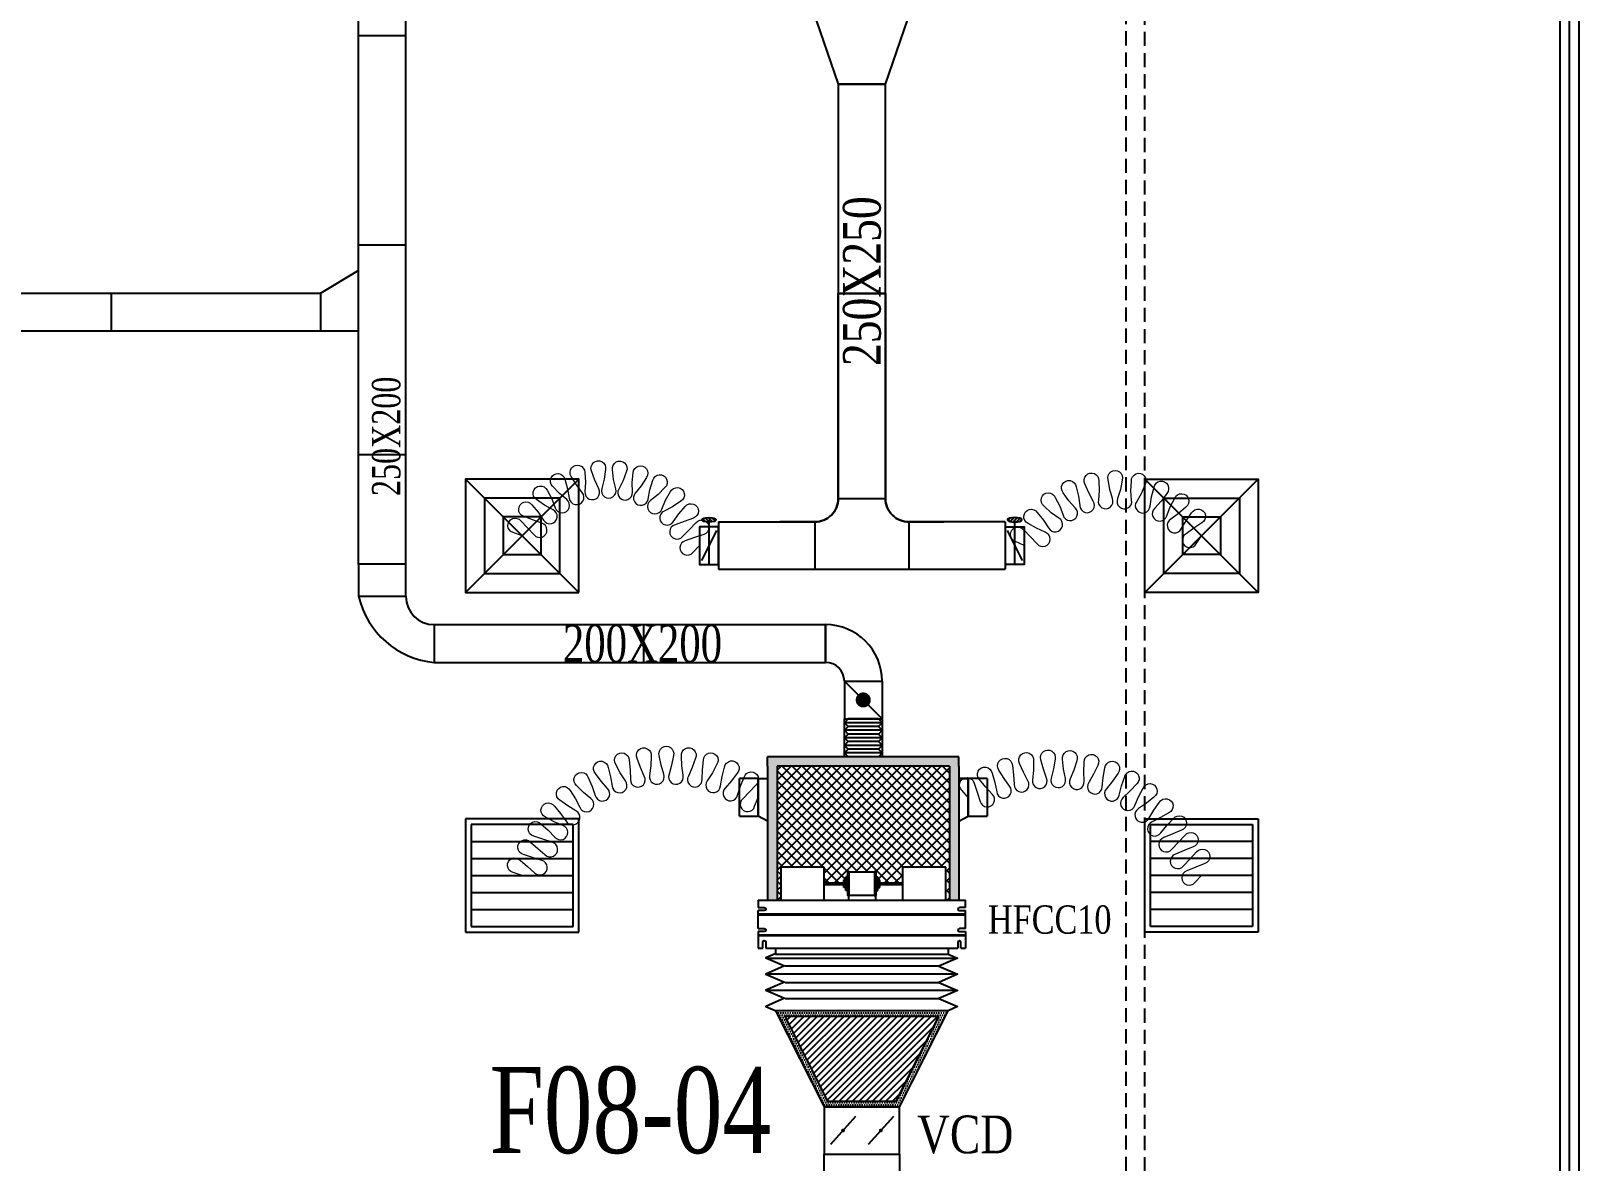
# Model space of a CAD drawing. Header units: metres. Extents: x 352651 to 1421851, y -87441 to -24441.
# Drawn here: x 1005579 to 1013782, y -72072 to -66085 of the extents above; entities that cross this region are included whole.
import ezdxf
from ezdxf.enums import TextEntityAlignment as Align

# ---------------------------------------------------------------- set-up
doc = ezdxf.new("R2010")
doc.units = ezdxf.units.M
doc.header["$LTSCALE"] = 300
doc.header["$MEASUREMENT"] = 0
doc.linetypes.add('DASHED2', pattern=[0.375, 0.25, -0.125])
for name, color, linetype in [('bat noi mem', 4, 'CONTINUOUS'), ('CUA', 8, 'CONTINUOUS'), ('CUAGIO', 2, 'CONTINUOUS'), ('KHUAT', 8, 'DASHED2'), ('KT', 1, 'CONTINUOUS'), ('thiet bi', 11, 'CONTINUOUS')]:
    doc.layers.add(name, color=color, linetype=linetype)
doc.layers.add('noi mem', color=5, linetype='BATTING', lineweight=0)
doc.styles.add('PHU', font='vntimeh.shx', dxfattribs={"width": 0.8})
doc.styles.add('ROMANS', font='romans.shx', dxfattribs={"width": 0.75, "bigfont": 'romancvn.shx'})
doc.linetypes.add('BATTING', pattern='A,0.0001,-0.1,[134,ltypeshp.shx,S=0.1,R=0,X=-0.1,Y=0],-0.2,[134,ltypeshp.shx,S=0.1,R=180,X=0.1,Y=0],-0.1', length=0.4001)

# ---------------------------------------------------------------- blocks, each defined once
blk = doc.blocks.new('SAG')
at = {"layer": 'CUAGIO'}
for p, q in [((-300, 300), (-300, -300)), ((300, 300), (-300, 300)), ((300, -300), (300, 300)), ((-300, -300), (300, -300))]:
    blk.add_line(p, q, dxfattribs=at)
at = {"layer": 'CUAGIO', "color": 8}
for p, q in [((-270, 270), (-270, -270)), ((270, 270), (-270, 270)), ((-180, -270), (-180, 270)), ((-90, -270), (-90, 270)), ((0, -270), (0, 270)), ((90, -270), (90, 270)), ((180, -270), (180, 270)), ((270, -270), (270, 270)), ((-270, -270), (270, -270))]:
    blk.add_line(p, q, dxfattribs=at)
blk = doc.blocks.new('SAD')
at = {"layer": 'CUAGIO', "color": 8}
for p, q in [((-300, -300), (300, 300)), ((300, -300), (-300, 300))]:
    blk.add_line(p, q, dxfattribs=at)
at = {"layer": 'CUAGIO'}
blk.add_lwpolyline([(300, -300), (300, 300), (-300, 300), (-300, -300)], close=True, dxfattribs=at)
at = {"layer": 'CUAGIO', "color": 8}
for points in [[(200, -200), (200, 200), (-200, 200), (-200, -200)], [(100, -100), (100, 100), (-100, 100), (-100, -100)]]:
    blk.add_lwpolyline(points, close=True, dxfattribs=at)
blk = doc.blocks.new('bac noi mem')
at = {"layer": 'bat noi mem'}
for p, q in [((493886.7, -64673), (493866.7, -64693)), ((494066.7, -64693), (493866.7, -64693)), ((493866.7, -64693), (493886.7, -64713)), ((493886.7, -64713), (493866.7, -64733)), ((494046.7, -64673), (493886.7, -64673)), ((494046.7, -64713), (493886.7, -64713)), ((494046.7, -64673), (494066.7, -64693)), ((494066.7, -64693), (494046.7, -64713)), ((494046.7, -64713), (494066.7, -64733)), ((494066.7, -64733), (493866.7, -64733)), ((493866.7, -64733), (493886.7, -64753)), ((493886.7, -64753), (493866.7, -64773)), ((494066.7, -64773), (493866.7, -64773)), ((493866.7, -64773), (493886.7, -64793)), ((493886.7, -64793), (493866.7, -64813)), ((494046.7, -64753), (493886.7, -64753)), ((494046.7, -64793), (493886.7, -64793)), ((494066.7, -64733), (494046.7, -64753)), ((494046.7, -64753), (494066.7, -64773)), ((494066.7, -64773), (494046.7, -64793)), ((494046.7, -64793), (494066.7, -64813)), ((494066.7, -64813), (493866.7, -64813)), ((493866.7, -64813), (493886.7, -64833)), ((493886.7, -64833), (493866.7, -64853)), ((494066.7, -64853), (493866.7, -64853)), ((493866.7, -64853), (493886.7, -64873)), ((494046.7, -64833), (493886.7, -64833)), ((494046.7, -64873), (493886.7, -64873)), ((494066.7, -64813), (494046.7, -64833)), ((494046.7, -64833), (494066.7, -64853)), ((494066.7, -64853), (494046.7, -64873))]:
    blk.add_line(p, q, dxfattribs=at)
blk = doc.blocks.new('1-van gio D200')
at = {"layer": 'CUAGIO'}
h = blk.add_hatch(dxfattribs=at)
h.set_pattern_fill('ANSI31', color=256, scale=100, style=0)
edge = h.paths.add_edge_path()
edge.add_ellipse((486127, -58494), major_axis=(-38.1, 0), ratio=0.310482, start_angle=0, end_angle=360, ccw=False)
for p, q in [((486167, -58437.3), (486087.1, -58277.5)), ((486127, -58257.4), (486127, -58494))]:
    blk.add_line(p, q, dxfattribs=at)
at = {"layer": 'CUAGIO', "const_width": 3}
for points in [[(486127, -58457.4), (486177, -58457.4), (486177, -58257.4), (486077, -58257.4), (486077, -58457.4), (486127, -58457.4)], [(486167, -58437.3), (486087.1, -58277.5)], [(486127, -58257.4), (486127, -58494)]]:
    blk.add_lwpolyline(points, dxfattribs=at)
at = {"layer": 'CUAGIO'}
blk.add_lwpolyline([(486177, -58457.4), (486077, -58457.4), (486077, -58257.4), (486177, -58257.4)], close=True, dxfattribs=at)
at = {"layer": 'CUAGIO', "const_width": 5.35}
blk.add_lwpolyline([(486130.7, -58357.4, -1), (486123.3, -58357.4, -1)], format="xyb", close=True, dxfattribs=at)
at = {"layer": 'CUAGIO', "extrusion": (0, 0, -1)}
blk.add_ellipse((486127, -58494), major_axis=(-38.1, 0), ratio=0.310482, start_param=-1.570796, end_param=4.712389, dxfattribs=at)

msp = doc.modelspace()

# ---------------------------------------------------------------- hatches: boundary and pattern name
at = {"layer": 'CUAGIO'}
h = msp.add_hatch(dxfattribs=at)
h.set_pattern_fill('DOTS', color=2, scale=200, style=0)
h.set_pattern_definition([(0, (436877.114, -127522.808), (6.25, -12.5), [0, -12.5])])
h.paths.add_polyline_path([(1010446.1, -69980.3), (1009532.5, -69980.3), (1009532.5, -70690.3), (1009482.5, -70690.3), (1009482.5, -69980.3), (1009482.5, -69930.3), (1010496.1, -69930.3), (1010496.1, -69980.3), (1010496.1, -70690.3), (1010446.1, -70690.3)])
at = {"layer": 'CUAGIO', "ltscale": 1.5}
h = msp.add_hatch(dxfattribs=at)
h.set_pattern_fill('ANSI37', color=9, scale=300, angle=360, style=0)
h.set_pattern_definition([(45, (353300, 0), (-26.5165043, 26.5165043), []), (135, (353300, 0), (-26.5165043, -26.5165043), [])])
h.paths.add_polyline_path([(1009532.5, -69980.3), (1009532.5, -70690.3), (1009551.7, -70690.3), (1009551.7, -70515.3), (1009781.9, -70515.3), (1009781.9, -70598.3), (1009887.1, -70598.3), (1009887.1, -70582.6), (1009897.7, -70582.6), (1009897.7, -70566.8), (1009907.6, -70566.8), (1009907.6, -70541.9, -1), (1009914, -70539.8), (1010050.2, -70539.8, -1), (1010056.7, -70541.9), (1010056.7, -70566.8), (1010066.6, -70566.8), (1010066.6, -70582.6), (1010077.1, -70582.6), (1010077.1, -70598.3), (1010196.8, -70598.3), (1010196.8, -70515.3), (1010427, -70515.3), (1010427, -70690.3), (1010446.1, -70690.3), (1010446.1, -69980.3)])
at = {"layer": 'CUAGIO'}
h = msp.add_hatch(dxfattribs=at)
h.set_pattern_fill('DOTS', color=256, scale=200, style=0)
h.set_pattern_definition([(0, (179852.957, -17936.642), (6.25, -12.5), [0, -12.5])])
h.paths.add_polyline_path([(1010182.1, -71785.8), (1009782.1, -71785.8), (1009525.1, -71275.8), (1010439.1, -71275.8)])
h.paths.add_polyline_path([(1010163.7, -71755.8), (1010390.4, -71305.8), (1009573.9, -71305.8), (1009800.6, -71755.8)], flags=16)
h = msp.add_hatch(dxfattribs=at)
h.set_pattern_fill('ANSI31', color=256, scale=200, style=0)
h.set_pattern_definition([(45, (174941.88, -88941.559), (-17.6776695, 17.6776695), [])])
h.paths.add_polyline_path([(1010390.4, -71305.8), (1009573.9, -71305.8), (1009800.6, -71755.8), (1010163.7, -71755.8)])

# ---------------------------------------------------------------- linework, layer by layer
at = {"layer": 'bat noi mem'}
for p, q in [((1009475.1, -70997.2), (1010489.1, -70997.2)), ((1010489.1, -71083), (1009475.1, -71083)), ((1010389.1, -71040.1), (1009575.1, -71040.1)), ((1010489.1, -71168.7), (1009475.1, -71168.7)), ((1009575.1, -71125.8), (1010389.1, -71125.8)), ((1010439.1, -71275.8), (1009525.1, -71275.8)), ((1009575.1, -71211.5), (1010389.1, -71211.5))]:
    msp.add_line(p, q, dxfattribs=at)
for points in [[(1009522.3, -70974.6), (1009472.3, -70996), (1009572.3, -71038.9), (1009472.3, -71081.8), (1009572.3, -71124.6), (1009472.3, -71167.5), (1009572.3, -71210.3), (1009472.3, -71253.2), (1009522.3, -71274.6)], [(1010439.1, -70975.8), (1010489.1, -70997.2), (1010389.1, -71040.1), (1010489.1, -71083), (1010389.1, -71125.8), (1010489.1, -71168.7), (1010389.1, -71211.5), (1010489.1, -71254.4), (1010439.1, -71275.8)]]:
    msp.add_lwpolyline(points, dxfattribs=at)
at = {"layer": 'CUA', "linetype": 'Continuous'}
for p, q in [((1013682.1, -75859.6), (1013682.1, -59059.6)), ((1013732.1, -75859.6), (1013732.1, -59759.6)), ((1013782.1, -75859.6), (1013782.1, -59759.6))]:
    msp.add_line(p, q, dxfattribs=at)
at = {"layer": 'CUAGIO'}
for p, q in [((1007315.5, -68910.2), (1007315.1, -58334.5)), ((1007565.5, -68910.2), (1007565.1, -58334.5)), ((1007565.1, -66110.4), (1007315.1, -66110.4)), ((1007565.4, -67220.4), (1007315.4, -67220.4)), ((1002352, -67473.4), (1007115.4, -67473.3)), ((1002352, -67673.4), (1007315.5, -67673.3)), ((1007565.4, -68330.4), (1007315.4, -68330.4)), ((1009857.1, -68561.5), (1010107.1, -68561.5)), ((1009222.1, -68686.5), (1009222.1, -68936.5)), ((1009732.1, -68686.5), (1009732.1, -68936.5)), ((1010232.1, -68936.5), (1010232.1, -68686.5)), ((1010742.1, -68686.5), (1010742.1, -68936.5)), ((1007565.5, -68910.2), (1007315.5, -68910.2)), ((1007715.5, -69230.4), (1009789.3, -69230.4)), ((1007715.5, -69230.4), (1007715.5, -69430.4)), ((1007715.5, -69430.4), (1009789.3, -69430.4)), ((1009889.3, -69530.4), (1009889.3, -69730.3)), ((1010089.3, -69730.3), (1009889.3, -69530.4)), ((1009889.3, -69530.4), (1010089.3, -69530.4)), ((1009889.3, -69530.4), (1010089.3, -69530.4)), ((1010089.3, -69530.4), (1010089.3, -69730.3)), ((1010496.1, -69930.3), (1009482.5, -69930.3)), ((1009332.8, -70245.6), (1009332.8, -70045.6)), ((1009432.5, -70045.6), (1009332.8, -70045.6)), ((1009432.5, -70245.6), (1009432.5, -70045.6)), ((1009432.5, -70045.6), (1009432.5, -70245.6)), ((1009432.5, -70045.6), (1009432.5, -70245.6)), ((1009482.5, -69980.3), (1009482.5, -70690.3)), ((1009532.5, -69980.3), (1009532.5, -70690.3)), ((1010446.1, -69980.3), (1010446.1, -70690.3)), ((1010496.1, -69980.3), (1010496.1, -70690.3)), ((1010546.1, -70045.6), (1010546.1, -70245.6)), ((1010546.1, -70045.6), (1010546.1, -70245.6)), ((1010546.1, -70245.6), (1010546.1, -70045.6)), ((1010645.8, -70045.6), (1010645.8, -70245.6)), ((1010546.1, -70245.6), (1010645.8, -70245.6)), ((1009532.5, -70690.3), (1009532.5, -70690.3)), ((1010446.1, -70690.3), (1010446.1, -70690.3)), ((1009949.1, -71836.5), (1009815.2, -71985.1)), ((1010149.1, -71836.5), (1010015.2, -71985.1))]:
    msp.add_line(p, q, dxfattribs=at)
at = {"layer": 'CUAGIO', "color": 2}
for p, q in [((1007315.5, -67354.1), (1007115.4, -67473.3)), ((1006005.4, -67673.3), (1006005.4, -67473.3)), ((1007115.4, -67673.3), (1007115.4, -67473.3)), ((1008825.5, -69230.4), (1008825.5, -69430.4)), ((1009789.3, -69430.4), (1009789.3, -69230.4)), ((1009789.3, -69230.4), (1009789.3, -69430.4)), ((1009482.5, -69980.3), (1009482.5, -69930.3)), ((1010496.1, -69980.3), (1010496.1, -69930.3)), ((1010446.1, -69980.3), (1009532.5, -69980.3))]:
    msp.add_line(p, q, dxfattribs=at)
at = {"layer": 'CUAGIO', "ltscale": 1.5}
msp.add_line((1009222.1, -68936.5), (1010742.1, -68936.5), dxfattribs=at)
at = {"layer": 'CUAGIO'}
for points in [[(1010282.1, -65856.5), (1009682.1, -65856.5), (1009857.1, -66366.5), (1010107.1, -66366.5)], [(1009857.1, -66366.5), (1009857.1, -67476.5), (1010107.1, -67476.5), (1010107.1, -66366.5)], [(1007565.5, -68910.2), (1007315.5, -68910.2), (1007315.5, -69080.4), (1007565.5, -69080.4)], [(1009889.3, -69730.3), (1010089.3, -69730.3), (1010089.3, -69930.3), (1009889.3, -69930.3)], [(1010439.1, -71275.8), (1009525.1, -71275.8), (1009782.1, -71785.8), (1010182.1, -71785.8)], [(1010390.4, -71305.8), (1009573.9, -71305.8), (1009800.6, -71755.8), (1010163.7, -71755.8)], [(1009782.1, -72035.8), (1010182.1, -72035.8), (1010182.1, -71785.8), (1009782.1, -71785.8)]]:
    msp.add_lwpolyline(points, close=True, dxfattribs=at)
for points in [[(1009222.1, -68686.5), (1009732.1, -68686.5, 0.414214), (1009857.1, -68561.5), (1009857.1, -67476.5), (1010107.1, -67476.5), (1010107.1, -68561.5, 0.414214), (1010232.1, -68686.5), (1010417.1, -68686.5)], [(1010742.1, -68686.5), (1010232.1, -68686.5, -0.414214), (1010107.1, -68561.5), (1010107.1, -67476.5), (1009857.1, -67476.5), (1009857.1, -68561.5, -0.414214), (1009732.1, -68686.5), (1009547.1, -68686.5)], [(1008472, -73155.8), (1009582.1, -73155.8, 0.414214), (1009782.1, -72955.8), (1009782.1, -72035.8), (1010182.1, -72035.8), (1010182.1, -72955.8, 0.414214), (1010382.1, -73155.8), (1011492.3, -73155.8)]]:
    msp.add_lwpolyline(points, format="xyb", dxfattribs=at)
for points, const_width in [([(1010009.3, -69629.4, 1), (1009969.3, -69629.4, 1)], 40), ([(1009877.1, -71910.8, -1), (1009887.1, -71910.8, -1)], 10), ([(1010077.1, -71910.8, -1), (1010087.1, -71910.8, -1)], 10)]:
    msp.add_lwpolyline(points, format="xyb", close=True, dxfattribs=dict(at, const_width=const_width))
for points in [[(1009432.5, -70045.6), (1009482.5, -70045.6)], [(1010546.1, -70045.6), (1010496.1, -70045.6)], [(1010496.1, -70045.6), (1010546.1, -70045.6)], [(1010645.8, -70045.6), (1010546.1, -70045.6)], [(1009332.8, -70245.6), (1009432.5, -70245.6)], [(1009482.5, -70270.9), (1009432.5, -70245.6)], [(1010496.1, -70270.9), (1010546.1, -70245.6)]]:
    msp.add_lwpolyline(points, dxfattribs=at)
for centre, radius, start, end in [((1007757.7, -68978.6), 453.7, 192.96012, 264.67063), ((1007715.5, -69080.4), 150, 180.00211, 270), ((1009789.3, -69530.4), 300, 0, 90), ((1009789.3, -69530.4), 100, 0, 90)]:
    msp.add_arc(centre, radius, start, end, dxfattribs=at)
at = {"layer": 'KHUAT'}
for p, q in [((1011382.1, -75836.9), (1011382.1, -58959.6)), ((1011482.1, -75839.3), (1011482.1, -58959.6))]:
    msp.add_line(p, q, dxfattribs=at)
at = {"layer": 'noi mem', "linetype": 'ByBlock', "ltscale": 1.5}
for points in [[(1008182.1, -68759.6), (1008133.5, -68742.5, -1.333333), (1008174.6, -68679.8), (1008209.7, -68717.5), (1008244.7, -68755.2, 1.333333), (1008285.8, -68692.5), (1008237.2, -68675.4), (1008189.1, -68655.4, -1.333333), (1008233.4, -68595), (1008267, -68634.9), (1008295.1, -68677.3, 1.333333), (1008345.6, -68621.8), (1008300.8, -68597.8), (1008257.9, -68568.1, -1.333333), (1008314, -68518.3), (1008338.4, -68564.4), (1008357, -68611.7, 1.333333), (1008418, -68568), (1008379.2, -68535.1), (1008343.5, -68497.2, -1.333333), (1008408.7, -68460.2), (1008423, -68510.3), (1008431.3, -68560.5, 1.333333), (1008500.1, -68530.6), (1008469, -68490.3), (1008442, -68445.7, -1.333333), (1008513.6, -68423.2), (1008517, -68475.2), (1008514.6, -68526, 1.333333), (1008588.2, -68511.2), (1008566.2, -68465.2), (1008549.2, -68416, -1.333333), (1008623.8, -68408.9), (1008616.3, -68460.5), (1008603.4, -68509.7, 1.333333), (1008678.4, -68510.6), (1008666.5, -68461.1), (1008660.2, -68409.3, -1.333333), (1008734.6, -68418.1), (1008716.5, -68466.9), (1008693.5, -68512.3, 1.333333), (1008766.7, -68528.9), (1008765.5, -68478), (1008770.1, -68426.1, -1.333333), (1008841.1, -68450.2), (1008813.1, -68494.2), (1008781.1, -68533.8, 1.333333), (1008849.2, -68565.2), (1008858.7, -68515.3), (1008874, -68465.4, -1.333333), (1008938.4, -68503.9), (1008901.8, -68541), (1008862.3, -68573.1, 1.333333), (1008922.3, -68618.1), (1008942, -68571.2), (1008967.5, -68525.7, -1.333333), (1009022.4, -68576.8), (1008978.8, -68605.4), (1008933.5, -68628.5, 1.333333), (1008982.7, -68685.1), (1009011.8, -68643.3), (1009046.2, -68604.1, -1.333333), (1009089.2, -68665.6), (1009040.7, -68684.5), (1008991.9, -68701.1, 1.333333), (1009032.4, -68764.2), (1009067.8, -68726.8), (1009103.2, -68689.4, -1.333333), (1009143.7, -68752.5), (1009095, -68769.1), (1009046.2, -68785.7, 1.333333), (1009086.7, -68848.9), (1009122.1, -68811.5)], [(1010842.1, -68811.5), (1010796.1, -68789.9, -1.333333), (1010839.7, -68728.9), (1010875, -68765.4), (1010910.2, -68802, 1.333333), (1010953.9, -68741.1), (1010908, -68719.5), (1010863.2, -68693.8, -1.333333), (1010911.6, -68636.4), (1010944.4, -68676.2), (1010971.7, -68718.2, 1.333333), (1011026, -68666.5), (1010985.4, -68637.2), (1010947.3, -68602.4, -1.333333), (1011006.9, -68557), (1011030.4, -68602.9), (1011047.8, -68649.9, 1.333333), (1011112.1, -68611.2), (1011078.8, -68573.8), (1011049.2, -68531.5, -1.333333), (1011117.3, -68500.1), (1011130.2, -68550.1), (1011137, -68599.7, 1.333333), (1011208.1, -68575.9), (1011183.8, -68532.2), (1011164.1, -68484.5, -1.333333), (1011237.4, -68468.7), (1011239.1, -68520.2), (1011235, -68570.1, 1.333333), (1011309.6, -68562.4), (1011295.3, -68514.4), (1011286.4, -68463.6, -1.333333), (1011361.4, -68464.1), (1011351.9, -68514.8), (1011337, -68562.6, 1.333333), (1011411.5, -68571.3), (1011408, -68521.3), (1011410.4, -68469.8, -1.333333), (1011483.5, -68486.5), (1011463.1, -68534), (1011438.2, -68577.4, 1.333333), (1011509, -68602.1), (1011516.5, -68552.6), (1011530.1, -68502.8, -1.333333), (1011597.8, -68535.1), (1011567.6, -68576.9), (1011533.8, -68613.9, 1.333333), (1011597.6, -68653.4), (1011615.6, -68606.7), (1011639.7, -68561, -1.333333), (1011698.7, -68607.3), (1011660.2, -68641.6), (1011619.3, -68671.2, 1.333333), (1011673.7, -68722.8), (1011701.2, -68680.5), (1011729.5, -68638.3, -1.333333), (1011783.2, -68690.7), (1011741.7, -68720), (1011700.1, -68749.4, 1.333333), (1011753.8, -68801.8), (1011782.1, -68759.6)], [(1008182.1, -70559.6), (1008133.8, -70543.3, -1.333333), (1008171, -70478.2), (1008209.5, -70511.6), (1008248.1, -70544.9, 1.333333), (1008285.3, -70479.8), (1008236.9, -70463.6), (1008188.6, -70447.4, -1.333333), (1008225.8, -70382.2), (1008264.3, -70415.6), (1008302.9, -70448.9, 1.333333), (1008340.1, -70383.8), (1008291.7, -70367.6), (1008243.3, -70350.5, -1.333333), (1008281.4, -70285.9), (1008319.8, -70320), (1008355, -70356.1, 1.333333), (1008397.5, -70294.3), (1008351.1, -70274.4), (1008305.5, -70250.5, -1.333333), (1008352.4, -70192), (1008385.6, -70231.3), (1008415.1, -70272.3, 1.333333), (1008466.2, -70217.4), (1008423.3, -70190.9), (1008381.8, -70160.5, -1.333333), (1008436.8, -70109.6), (1008463.9, -70153.4), (1008486.9, -70198.3, 1.333333), (1008545.6, -70151.6), (1008507.1, -70119), (1008470.5, -70082.8, -1.333333), (1008532.5, -70040.6), (1008552.8, -70087.9), (1008569, -70135.7, 1.333333), (1008633.9, -70098.3), (1008600.7, -70060.3), (1008569.9, -70019.1, -1.333333), (1008637.4, -69986.6), (1008650.4, -70036.4), (1008659.3, -70086, 1.333333), (1008729.2, -70058.6), (1008701.9, -70016.2), (1008677.5, -69970.8, -1.333333), (1008749.2, -69948.7), (1008754.7, -69999.8), (1008756.1, -70050.3, 1.333333), (1008829.2, -70033.5), (1008808.5, -69987.5), (1008791.1, -69939, -1.333333), (1008865.3, -69927.7), (1008863.1, -69979.2), (1008857.1, -70029.3, 1.333333), (1008931.9, -70023.5), (1008918.2, -69974.9), (1008908.2, -69924.4, -1.333333), (1008983.2, -69924.3), (1008973.5, -69974.8), (1008960.1, -70023.4, 1.333333), (1009034.9, -70028.8), (1009028.6, -69978.8), (1009026.2, -69927.4, -1.333333), (1009100.4, -69938.3), (1009083.2, -69986.8), (1009062.8, -70033, 1.333333), (1009135.9, -70049.4), (1009137.2, -69998.9), (1009142.4, -69947.7, -1.333333), (1009214.2, -69969.5), (1009190, -70015), (1009162.9, -70057.6, 1.333333), (1009232.9, -70084.7), (1009241.5, -70035), (1009254.3, -69985.1, -1.333333), (1009322, -70017.3), (1009291.4, -70058.7), (1009258.3, -70096.8, 1.333333), (1009323.5, -70133.9), (1009339.4, -70086.1), (1009358, -70038.6, -1.333333), (1009421.3, -70078.9), (1009386, -70115.8), (1009350.7, -70152.6, 1.333333), (1009413.9, -70193), (1009432.5, -70145.6)], [(1010546.1, -70145.6), (1010511.6, -70107.9, -1.333333), (1010576.3, -70069.9), (1010592.4, -70118.4), (1010608.5, -70166.9, 1.333333), (1010673.2, -70129), (1010638.8, -70091.3), (1010605.8, -70051.6, -1.333333), (1010672.2, -70016.6), (1010686.3, -70066.3), (1010696.3, -70115.9, 1.333333), (1010765, -70086), (1010735.5, -70044.8), (1010708.6, -70000.7, -1.333333), (1010779.4, -69975.9), (1010786.1, -70027), (1010788.8, -70077.6, 1.333333), (1010861.2, -70057.9), (1010837.9, -70012.9), (1010817.8, -69965.4, -1.333333), (1010891.4, -69951.1), (1010890.6, -70002.7), (1010885.9, -70053.1, 1.333333), (1010960.4, -70044.2), (1010943.9, -69996.3), (1010930.9, -69946.4, -1.333333), (1011005.8, -69942.9), (1010997.5, -69993.8), (1010985.5, -70043, 1.333333), (1011060.5, -70045), (1011051.2, -69995.3), (1011045.6, -69944, -1.333333), (1011120.2, -69951.4), (1011104.6, -70000.6), (1011085.5, -70047.5, 1.333333), (1011159.4, -70060.4), (1011157.4, -70009.8), (1011159.4, -69958.3, -1.333333), (1011232.1, -69976.5), (1011209.5, -70022.9), (1011183.9, -70066.6, 1.333333), (1011255.1, -70090.1), (1011260.5, -70039.7), (1011269.9, -69989, -1.333333), (1011339.2, -70017.6), (1011310.1, -70060.2), (1011278.4, -70099.7, 1.333333), (1011345.4, -70133.3), (1011358.1, -70084.3), (1011374.8, -70035.5, -1.333333), (1011439.2, -70073.9), (1011404.2, -70111.8), (1011367, -70146.2, 1.333333), (1011428.5, -70189.2), (1011448.1, -70142.6), (1011471.8, -70096.7, -1.333333), (1011529.9, -70144.1), (1011489.7, -70176.5), (1011448, -70205.2, 1.333333), (1011502.5, -70256.7), (1011528.8, -70213.3), (1011558.8, -70171.4, -1.333333), (1011609.4, -70226.7), (1011565, -70252.9), (1011519.5, -70275.2, 1.333333), (1011566, -70334.1), (1011598.2, -70295.1), (1011633.2, -70257.6, -1.333333), (1011676.2, -70319), (1011629, -70339.1), (1011581.9, -70358.8, 1.333333), (1011624.7, -70420.4), (1011659.7, -70383.2), (1011694.6, -70345.9, -1.333333), (1011737.4, -70407.5), (1011690.3, -70427.3), (1011643.1, -70447, 1.333333), (1011685.9, -70508.6), (1011720.9, -70471.4), (1011755.9, -70434.1, -1.333333), (1011798.7, -70495.7), (1011751.5, -70515.5), (1011704.4, -70535.2, 1.333333), (1011747.1, -70596.8), (1011782.1, -70559.6)]]:
    msp.add_lwpolyline(points, format="xyb", dxfattribs=at)
at = {"layer": 'thiet bi'}
for p, q in [((1009914, -70665.9), (1009914, -70539.8)), ((1010050.2, -70665.9), (1010050.2, -70539.8)), ((1009781.9, -70598.3), (1009887.1, -70598.3)), ((1009781.9, -70607.4), (1009887.1, -70607.4)), ((1009897.7, -70582.6), (1009887.1, -70582.6)), ((1009887.1, -70623), (1009887.1, -70582.6)), ((1009897.7, -70623), (1009887.1, -70623)), ((1009907.6, -70566.8), (1009897.7, -70566.8)), ((1009897.7, -70638.8), (1009897.7, -70566.8)), ((1010056.7, -70566.8), (1010066.6, -70566.8)), ((1010066.6, -70638.8), (1010066.6, -70566.8)), ((1010066.6, -70582.6), (1010077.1, -70582.6)), ((1010066.6, -70623), (1010077.1, -70623)), ((1010077.1, -70623), (1010077.1, -70582.6)), ((1010077.1, -70598.3), (1010196.8, -70598.3)), ((1010077.1, -70607.4), (1010196.8, -70607.4)), ((1010196.8, -70607.4), (1010196.8, -70598.3)), ((1009433.1, -70690.3), (1010531.1, -70690.3)), ((1009433.1, -70690.3), (1009433.1, -70729.8)), ((1009907.6, -70638.8), (1009897.7, -70638.8)), ((1009910.8, -70668.2), (1009910.8, -70690.3)), ((1010053.5, -70668.2), (1010053.5, -70690.3)), ((1010056.7, -70638.8), (1010066.6, -70638.8)), ((1010531.1, -70729.8), (1010531.1, -70690.3)), ((1009433.1, -70762.3), (1010531.1, -70762.3)), ((1009433.1, -70767.3), (1010531.1, -70767.3)), ((1009433.1, -70856.8), (1009433.1, -70944.3)), ((1009433.1, -70873.3), (1010531.1, -70873.3)), ((1010531.1, -70856.8), (1010531.1, -70944.3)), ((1009433.1, -70878.3), (1010531.1, -70878.3)), ((1009433.1, -70944.3), (1009457.1, -70944.3)), ((1009473.1, -70944.3), (1010491.1, -70944.3)), ((1009525.1, -70944.3), (1009525.1, -70975.8)), ((1010439.1, -70944.3), (1010439.1, -70975.8)), ((1010507.1, -70944.3), (1010531.1, -70944.3)), ((1009525.1, -70975.8), (1010439.1, -70975.8))]:
    msp.add_line(p, q, dxfattribs=at)
for points in [[(1009781.9, -70515.3), (1009551.7, -70515.3), (1009551.7, -70690.3), (1009781.9, -70690.3)], [(1009907.6, -70539.8), (1010056.7, -70539.8), (1010056.7, -70665.9), (1009907.6, -70665.9)], [(1010427, -70515.3), (1010196.8, -70515.3), (1010196.8, -70690.3), (1010427, -70690.3)]]:
    msp.add_lwpolyline(points, close=True, dxfattribs=at)
for points in [[(1009433.1, -70729.8), (1009465.1, -70729.8, -1), (1009465.1, -70745.8), (1009433.1, -70745.8)], [(1010531.1, -70729.8), (1010499.1, -70729.8, 1), (1010499.1, -70745.8), (1010531.1, -70745.8)], [(1009433.1, -70840.8), (1009465.1, -70840.8, -1), (1009465.1, -70856.8), (1009433.1, -70856.8)], [(1010531.1, -70840.8), (1010499.1, -70840.8, 1), (1010499.1, -70856.8), (1010531.1, -70856.8)], [(1009457.1, -70944.3), (1009457.1, -70912.3, -1), (1009473.1, -70912.3), (1009473.1, -70944.3)], [(1010507.1, -70944.3), (1010507.1, -70912.3, 1), (1010491.1, -70912.3), (1010491.1, -70944.3)]]:
    msp.add_lwpolyline(points, format="xyb", dxfattribs=at)
for points in [[(1009433.1, -70840.8), (1009433.1, -70745.8)], [(1010531.1, -70840.8), (1010531.1, -70745.8)]]:
    msp.add_lwpolyline(points, dxfattribs=at)
for centre, start, end in [((1009910.8, -70540.8), 18.04953, 161.95047), ((1010053.5, -70540.8), 18.04953, 161.95047), ((1009910.8, -70664.8), 198.04953, 341.95047), ((1010053.5, -70664.8), 198.04953, 341.95047)]:
    msp.add_arc(centre, 3.41, start, end, dxfattribs=at)

# ---------------------------------------------------------------- block references
at = {"layer": 'CUAGIO'}
for name, p in [('SAD', (1008182.1, -68759.6)), ('bac noi mem', (516022.7, -5057.3))]:
    msp.add_blockref(name, p, dxfattribs=at)
at = {"layer": 'CUAGIO', "xscale": -1}
msp.add_blockref('SAD', (1011782.1, -68759.6), dxfattribs=at)
for name, p, rotation in [('1-van gio D200', (523045.1, -127168.8), 180), ('SAG', (1011782.1, -70559.6), 90)]:
    msp.add_blockref(name, p, dxfattribs=dict(at, rotation=rotation))
at = {"layer": 'CUAGIO'}
for name, p, rotation in [('1-van gio D200', (1496919.2, -127168.8), 180), ('SAG', (1008182.1, -70559.6), 270)]:
    msp.add_blockref(name, p, dxfattribs=dict(at, rotation=rotation))

# ---------------------------------------------------------------- texts
at = {"layer": 'CUAGIO', "color": 2, "style": 'PHU', "width": 0.75}
msp.add_text('250x200', height=150, rotation=90, dxfattribs=at).set_placement((1007536.4, -68232.7), align=Align.CENTER)
msp.add_text('200x200', height=200, dxfattribs=at).set_placement((1008819.6, -69430.4), align=Align.CENTER)
at = {"layer": 'CUAGIO', "color": 2, "insert": (1009881.8, -66960.8), "char_height": 200, "width": 788.836, "attachment_point": 3, "rotation": 90, "style": 'PHU'}
msp.add_mtext('250x250', dxfattribs=at)
at = {"layer": 'CUAGIO', "color": 2, "attachment_point": 7, "style": 'PHU'}
for s, insert, char_height, width in [('hfcc10', (1010650, -70870), 150, 679.92), ('VCD', (1010274.1, -72035.8), 200, 439.881)]:
    msp.add_mtext(s, dxfattribs=dict(at, insert=insert, char_height=char_height, width=width))
at = {"layer": 'KT', "ltscale": 1.5, "insert": (1008009.1, -71573.9), "char_height": 456.096, "width": 2517.297, "attachment_point": 1, "style": 'ROMANS'}
msp.add_mtext('{\\fTimes New Roman|b0|i0|c0|p18;F08-04}', dxfattribs=at)

doc.saveas('drawing.dxf')
